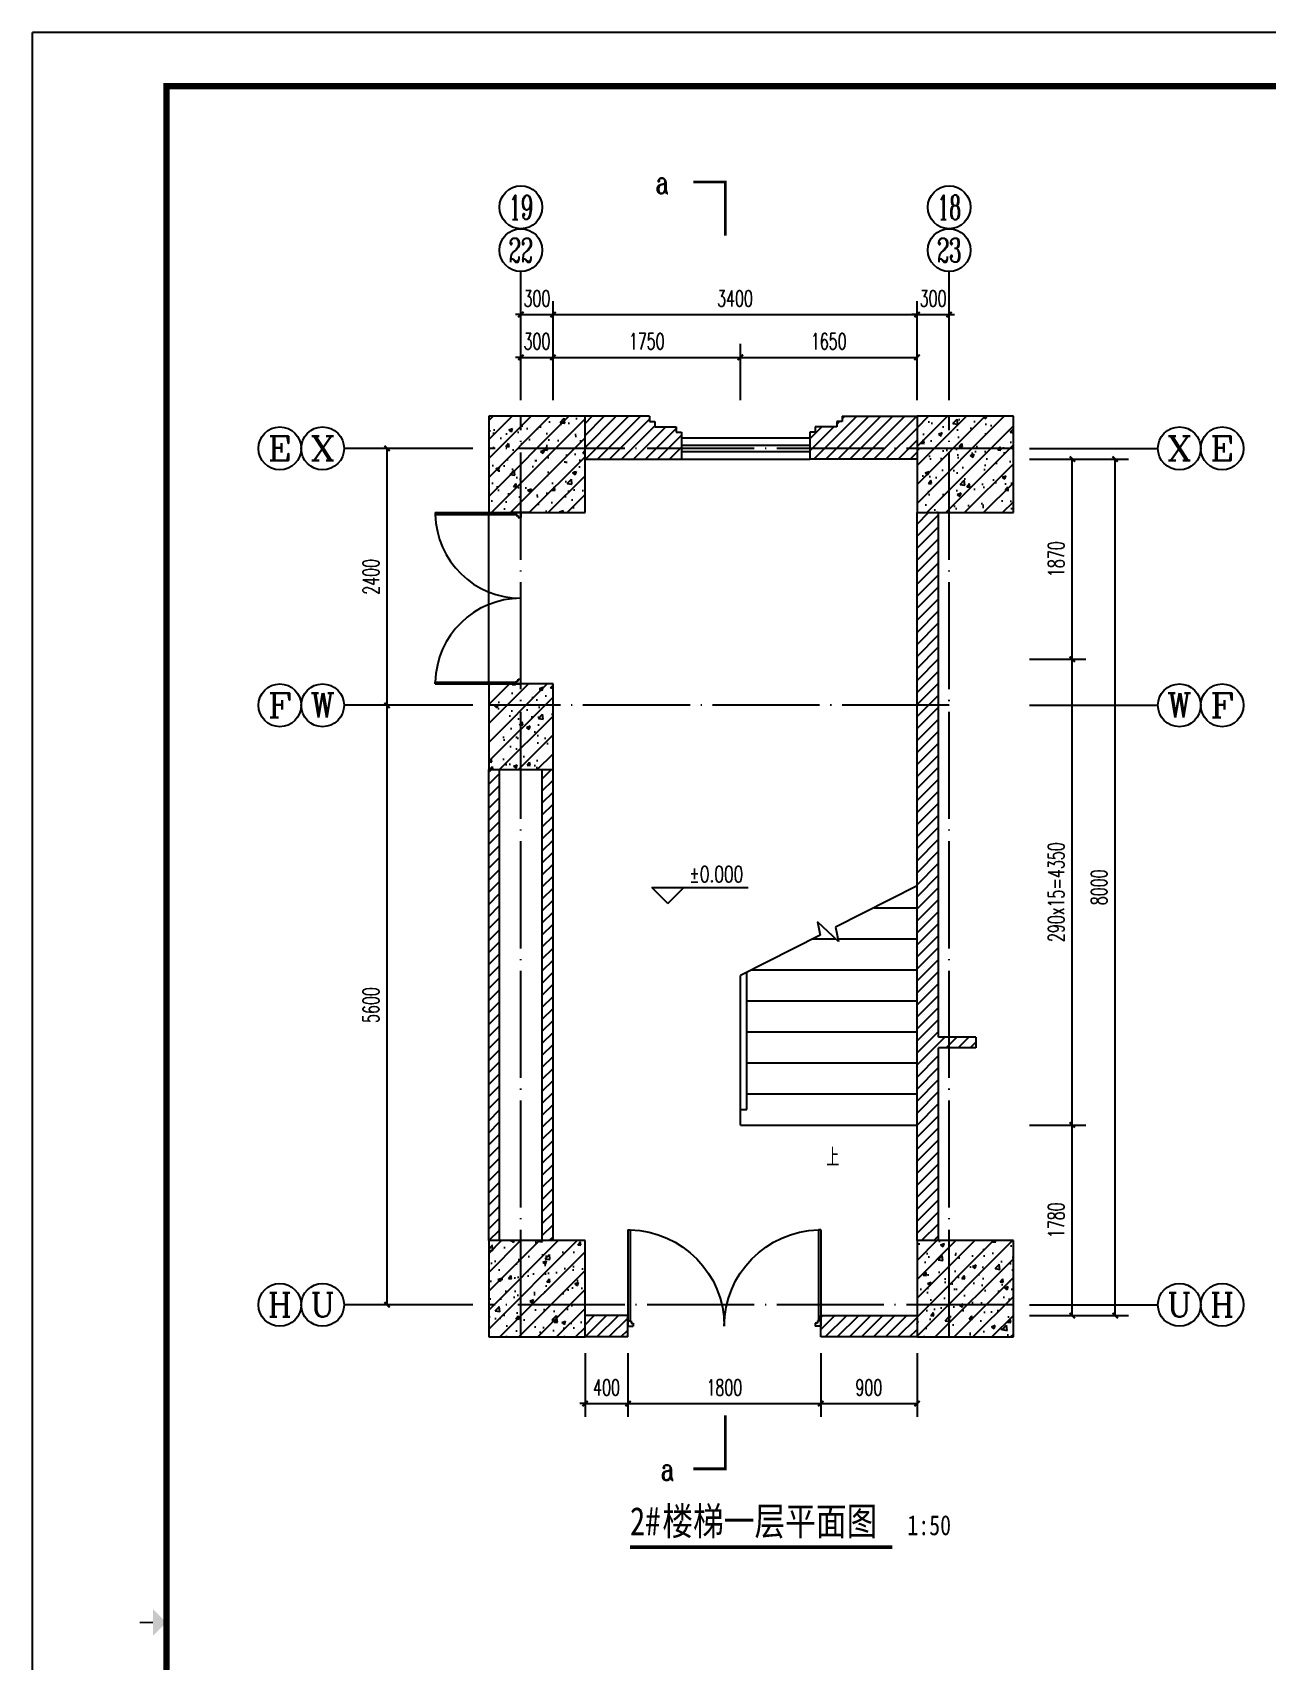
# Model space of a CAD drawing. Extents: x 307762 to 522490, y -326758 to -245675.
# Drawn here: x 369400 to 380924, y -260880 to -245675 of the extents above; entities that cross this region are included whole.
import ezdxf
from ezdxf.enums import TextEntityAlignment as Align

# ---------------------------------------------------------------- set-up
doc = ezdxf.new("R2010")
doc.units = 0
doc.header["$LTSCALE"] = 1000
doc.header["$MEASUREMENT"] = 0
doc.linetypes.add('DOTE', pattern=[2.42, 2, -0.2, 0.02, -0.2])
doc.layers.get('0').update_dxf_attribs({"linetype": 'CONTINUOUS'})
doc.layers.get('Defpoints').update_dxf_attribs({"color": 6, "linetype": 'CONTINUOUS'})
for name, color, linetype in [('A-墙线', 2, 'CONTINUOUS'), ('A-外窗', 145, 'CONTINUOUS'), ('A-门', 167, 'CONTINUOUS'), ('AXIS', 3, 'CONTINUOUS'), ('AXIS_TEXT', 7, 'CONTINUOUS'), ('COLUMN', 2, 'CONTINUOUS'), ('DIM_ELEV', 3, 'CONTINUOUS'), ('DIM_SYMB', 3, 'CONTINUOUS'), ('DOTE', 1, 'DOTE'), ('PUB_DIM', 3, 'CONTINUOUS'), ('PUB_HATCH', 250, 'CONTINUOUS'), ('PUB_TEXT', 7, 'CONTINUOUS'), ('STAIR', 4, 'CONTINUOUS'), ('图框', 85, 'CONTINUOUS')]:
    doc.layers.add(name, color=color, linetype=linetype)
doc.styles.add('_TCH_AXIS', font='COMPLEX', dxfattribs={"bigfont": 'GBCBIG'})
doc.styles.add('_TCH_DIM', font='SIMPLEX', dxfattribs={"bigfont": 'GBCBIG'})
doc.styles.add('_TCH_LABEL', font='COMPLEX', dxfattribs={"bigfont": 'GBCBIG'})
doc.styles.add('COMPLEX', font='COMPLEX')
doc.styles.add('DIM_FONT', font='SIMPLEX.shx', dxfattribs={"width": 0.65})
doc.styles.add('房间名称', font='simhei.ttf', dxfattribs={"width": 0.8})
doc.dimstyles.new('DIMN50', dxfattribs={"dimscale": 0.5, "dimtxt": 300, "dimasz": 100, "dimexe": 250, "dimexo": 300, "dimgap": 150, "dimtad": 1, "dimdec": 0, "dimzin": 0, "dimdsep": 46, "dimtxsty": 'DIM_FONT', "dimblk": 'ARCHTICK', "dimcen": 0.09, "dimclrt": 7, "dimazin": 2, "dimtfac": 1, "dimtdec": 0, "dimtix": 1, "dimtmove": 2, "dimatfit": 3, "dimfxl": 0, "dimtolj": 1, "dimtzin": 0, "dimarcsym": 0})
pattern_1 = [(45, (0, 0), (-88.388348, 88.388348), []), (50, (0, 0), (358.6301, -31.37607), [37.5, -412.5]), (355, (0, 0), (-69.37567, 376.09607), [30, -330]), (100.4514, (29.9, -2.6), (289.2547, 344.71977), [31.8701, -350.57106]), (46.1842, (0, 100), (533.62052, -82.7595), [56.25, -618.75]), (96.6356, (44.47, 93.1), (467.33135, 487.05894), [47.80514, -525.8565]), (351.1842, (0, 100), (467.331, 487.0593), [45, -495]), (21, (50, 75), (298.45353, -201.30945), [37.5, -412.5]), (326, (50, 75), (121.65767, 362.57502), [30, -330]), (71.4514, (74.87, 58.22), (420.11131, 161.26525), [31.8701, -350.57106]), (37.5, (0, 0), (6.079928, 166.446927), [0, -326, 0, -335, 0, -331.25]), (7.5, (0, 0), (131.53477, 197.205856), [0, -191, 0, -318.5, 0, -126.25]), (327.5, (-111.5, 0), (266.91122, -11.277436), [0, -125, 0, -390, 0, -517.5]), (317.5, (-161.5, 0), (291.59308, 50.05249), [0, -162.5, 0, -259, 0, -367.5])]

# ---------------------------------------------------------------- blocks, each defined once
blk = doc.blocks.new('m1800')
at = {"layer": 'A-墙线'}
for p, q in [((-900, -100), (-900, 100)), ((900, -100), (900, 100))]:
    blk.add_line(p, q, dxfattribs=at)
at = {"layer": 'A-门'}
for p, q in [((-900, 900), (-900, 0)), ((-900, 900), (-880, 900)), ((-880, 900), (-880, 50)), ((880, 900), (880, 50)), ((900, 900), (880, 900)), ((900, 900), (900, 0)), ((-900, 50), (-870, 50)), ((-900, 0), (-850, 0)), ((-870, 50), (-870, 30)), ((-870, 30), (-850, 30)), ((-850, 30), (-850, 0)), ((850, 30), (850, 0)), ((870, 30), (850, 30)), ((900, 0), (850, 0)), ((870, 50), (870, 30)), ((900, 50), (870, 50))]:
    blk.add_line(p, q, dxfattribs=at)
for centre, start, end in [((-900, 0), 0, 88.7267), ((900, 0), 91.2733, 180)]:
    blk.add_arc(centre, 900, start, end, dxfattribs=at)
blk = doc.blocks.new('TJAD_TK_A1')
at = {"layer": '图框'}
for p in [(1341.38, 950.45), (500.38, 356.45)]:
    blk.add_line(p, (500.38, 950.45), dxfattribs=at)
at = {"layer": '图框', "const_width": 1.2}
blk.add_lwpolyline([(1331.38, 940.45), (525.38, 940.45), (525.38, 366.45), (1331.38, 366.45)], close=True, dxfattribs=at)
at = {"layer": '图框', "const_width": 0.3}
blk.add_lwpolyline([(522.88, 653.45), (520.38, 653.45)], dxfattribs=at)
at = {"layer": '图框'}
blk.add_solid([(522.88, 650.95), (522.88, 655.95), (525.38, 653.45)], dxfattribs=at)
blk = doc.blocks.new('_ArchTick')
at = {"color": 0, "linetype": 'ByBlock', "const_width": 0.4}
blk.add_lwpolyline([(-0.5, -0.5), (0.5, 0.5)], dxfattribs=at)
blk = doc.blocks.new('*D297')
at = {"layer": 'Defpoints', "color": 0}
for p in [(374561, -257859), (374961, -257859), (374961, -258481)]:
    blk.add_point(p, dxfattribs=at)
at = {"layer": 'PUB_DIM', "color": 0, "lineweight": -2}
for p, q in [((374561, -258009), (374561, -258606)), ((374961, -258009), (374961, -258606)), ((374561, -258481), (374511, -258481)), ((374561, -258481), (374961, -258481)), ((374961, -258481), (375011, -258481))]:
    blk.add_line(p, q, dxfattribs=at)
at = {"layer": 'PUB_DIM', "color": 0, "lineweight": -2, "xscale": 50, "yscale": 50, "zscale": 50}
blk.add_blockref('_ArchTick', (374561, -258481), dxfattribs=at)
at = {"layer": 'PUB_DIM', "color": 0, "lineweight": -2, "xscale": 50, "yscale": 50, "zscale": 50, "rotation": 180}
blk.add_blockref('_ArchTick', (374961, -258481), dxfattribs=at)
at = {"layer": 'PUB_DIM', "color": 7, "insert": (374761, -258331), "char_height": 150, "attachment_point": 5, "style": 'DIM_FONT'}
blk.add_mtext('\\A1;400', dxfattribs=at)
blk = doc.blocks.new('*D298')
at = {"layer": 'Defpoints', "color": 0}
for p in [(374961, -257859), (376761, -257859), (376761, -258481)]:
    blk.add_point(p, dxfattribs=at)
at = {"layer": 'PUB_DIM', "color": 0, "lineweight": -2}
for p, q in [((374961, -258009), (374961, -258606)), ((376761, -258009), (376761, -258606)), ((374961, -258481), (376761, -258481))]:
    blk.add_line(p, q, dxfattribs=at)
at = {"layer": 'PUB_DIM', "color": 0, "lineweight": -2, "xscale": 50, "yscale": 50, "zscale": 50, "rotation": 180}
blk.add_blockref('_ArchTick', (374961, -258481), dxfattribs=at)
at = {"layer": 'PUB_DIM', "color": 0, "lineweight": -2, "xscale": 50, "yscale": 50, "zscale": 50}
blk.add_blockref('_ArchTick', (376761, -258481), dxfattribs=at)
at = {"layer": 'PUB_DIM', "color": 7, "insert": (375861, -258331), "char_height": 150, "attachment_point": 5, "style": 'DIM_FONT'}
blk.add_mtext('\\A1;1800', dxfattribs=at)
blk = doc.blocks.new('*D299')
at = {"layer": 'Defpoints', "color": 0}
for p in [(376761, -257859), (377661, -257859), (377661, -258481)]:
    blk.add_point(p, dxfattribs=at)
at = {"layer": 'PUB_DIM', "color": 0, "lineweight": -2}
for p, q in [((376761, -258009), (376761, -258606)), ((377661, -258009), (377661, -258606)), ((376761, -258481), (377661, -258481))]:
    blk.add_line(p, q, dxfattribs=at)
at = {"layer": 'PUB_DIM', "color": 0, "lineweight": -2, "xscale": 50, "yscale": 50, "zscale": 50, "rotation": 180}
blk.add_blockref('_ArchTick', (376761, -258481), dxfattribs=at)
at = {"layer": 'PUB_DIM', "color": 0, "lineweight": -2, "xscale": 50, "yscale": 50, "zscale": 50}
blk.add_blockref('_ArchTick', (377661, -258481), dxfattribs=at)
at = {"layer": 'PUB_DIM', "color": 7, "insert": (377211, -258331), "char_height": 150, "attachment_point": 5, "style": 'DIM_FONT'}
blk.add_mtext('\\A1;900', dxfattribs=at)
blk = doc.blocks.new('*D895')
at = {"layer": 'AXIS', "color": 0, "lineweight": -2}
for p, q in [((372833, -251959), (372586, -251959)), ((372711, -257559), (372711, -251959)), ((372833, -257559), (372586, -257559))]:
    blk.add_line(p, q, dxfattribs=at)
at = {"layer": 'Defpoints', "color": 0}
for p in [(372711, -251959), (372983, -251959), (372983, -257559)]:
    blk.add_point(p, dxfattribs=at)
at = {"layer": 'AXIS', "color": 0, "lineweight": -2, "xscale": 50, "yscale": 50, "zscale": 50}
for p, rotation in [((372711, -251959), 90), ((372711, -257559), 270)]:
    blk.add_blockref('_ArchTick', p, dxfattribs=dict(at, rotation=rotation))
at = {"layer": 'AXIS', "color": 7, "insert": (372561, -254759), "char_height": 150, "attachment_point": 5, "rotation": 90, "style": 'DIM_FONT'}
blk.add_mtext('\\A1;5600', dxfattribs=at)
blk = doc.blocks.new('*D896')
at = {"layer": 'AXIS', "color": 0, "lineweight": -2}
for p, q in [((372833, -249559), (372586, -249559)), ((372711, -251959), (372711, -249559)), ((372833, -251959), (372586, -251959))]:
    blk.add_line(p, q, dxfattribs=at)
at = {"layer": 'Defpoints', "color": 0}
for p in [(372711, -249559), (372983, -249559), (372983, -251959)]:
    blk.add_point(p, dxfattribs=at)
at = {"layer": 'AXIS', "color": 0, "lineweight": -2, "xscale": 50, "yscale": 50, "zscale": 50}
for p, rotation in [((372711, -249559), 90), ((372711, -251959), 270)]:
    blk.add_blockref('_ArchTick', p, dxfattribs=dict(at, rotation=rotation))
at = {"layer": 'AXIS', "color": 7, "insert": (372561, -250759), "char_height": 150, "attachment_point": 5, "rotation": 90, "style": 'DIM_FONT'}
blk.add_mtext('\\A1;2400', dxfattribs=at)
blk = doc.blocks.new('*D897')
at = {"layer": 'AXIS', "color": 0, "lineweight": -2}
for p, q in [((373961, -249109), (373961, -248584)), ((374261, -249109), (374261, -248584)), ((373961, -248709), (373911, -248709)), ((373961, -248709), (374261, -248709)), ((374261, -248709), (374311, -248709))]:
    blk.add_line(p, q, dxfattribs=at)
at = {"layer": 'Defpoints', "color": 0}
for p in [(374261, -248709), (373961, -249259), (374261, -249259)]:
    blk.add_point(p, dxfattribs=at)
at = {"layer": 'AXIS', "color": 0, "lineweight": -2, "xscale": 50, "yscale": 50, "zscale": 50}
blk.add_blockref('_ArchTick', (373961, -248709), dxfattribs=at)
at = {"layer": 'AXIS', "color": 0, "lineweight": -2, "xscale": 50, "yscale": 50, "zscale": 50, "rotation": 180}
blk.add_blockref('_ArchTick', (374261, -248709), dxfattribs=at)
at = {"layer": 'AXIS', "color": 7, "insert": (374111, -248559), "char_height": 150, "attachment_point": 5, "style": 'DIM_FONT'}
blk.add_mtext('\\A1;300', dxfattribs=at)
blk = doc.blocks.new('*D898')
at = {"layer": 'AXIS', "color": 0, "lineweight": -2}
for p, q in [((374261, -249109), (374261, -248584)), ((376011, -249109), (376011, -248584)), ((374261, -248709), (376011, -248709))]:
    blk.add_line(p, q, dxfattribs=at)
at = {"layer": 'Defpoints', "color": 0}
for p in [(376011, -248709), (374261, -249259), (376011, -249259)]:
    blk.add_point(p, dxfattribs=at)
at = {"layer": 'AXIS', "color": 0, "lineweight": -2, "xscale": 50, "yscale": 50, "zscale": 50, "rotation": 180}
blk.add_blockref('_ArchTick', (374261, -248709), dxfattribs=at)
at = {"layer": 'AXIS', "color": 0, "lineweight": -2, "xscale": 50, "yscale": 50, "zscale": 50}
blk.add_blockref('_ArchTick', (376011, -248709), dxfattribs=at)
at = {"layer": 'AXIS', "color": 7, "insert": (375136, -248559), "char_height": 150, "attachment_point": 5, "style": 'DIM_FONT'}
blk.add_mtext('\\A1;1750', dxfattribs=at)
blk = doc.blocks.new('*D899')
at = {"layer": 'AXIS', "color": 0, "lineweight": -2}
for p, q in [((376011, -249109), (376011, -248584)), ((377661, -249109), (377661, -248584)), ((376011, -248709), (377661, -248709))]:
    blk.add_line(p, q, dxfattribs=at)
at = {"layer": 'Defpoints', "color": 0}
for p in [(377661, -248709), (376011, -249259), (377661, -249259)]:
    blk.add_point(p, dxfattribs=at)
at = {"layer": 'AXIS', "color": 0, "lineweight": -2, "xscale": 50, "yscale": 50, "zscale": 50, "rotation": 180}
blk.add_blockref('_ArchTick', (376011, -248709), dxfattribs=at)
at = {"layer": 'AXIS', "color": 0, "lineweight": -2, "xscale": 50, "yscale": 50, "zscale": 50}
blk.add_blockref('_ArchTick', (377661, -248709), dxfattribs=at)
at = {"layer": 'AXIS', "color": 7, "insert": (376836, -248559), "char_height": 150, "attachment_point": 5, "style": 'DIM_FONT'}
blk.add_mtext('\\A1;1650', dxfattribs=at)
blk = doc.blocks.new('*D900')
at = {"layer": 'AXIS', "color": 0, "lineweight": -2}
for p, q in [((373961, -249109), (373961, -248184)), ((374261, -249109), (374261, -248184)), ((373961, -248309), (373911, -248309)), ((373961, -248309), (374261, -248309)), ((374261, -248309), (374311, -248309))]:
    blk.add_line(p, q, dxfattribs=at)
at = {"layer": 'Defpoints', "color": 0}
for p in [(374261, -248309), (373961, -249259), (374261, -249259)]:
    blk.add_point(p, dxfattribs=at)
at = {"layer": 'AXIS', "color": 0, "lineweight": -2, "xscale": 50, "yscale": 50, "zscale": 50}
blk.add_blockref('_ArchTick', (373961, -248309), dxfattribs=at)
at = {"layer": 'AXIS', "color": 0, "lineweight": -2, "xscale": 50, "yscale": 50, "zscale": 50, "rotation": 180}
blk.add_blockref('_ArchTick', (374261, -248309), dxfattribs=at)
at = {"layer": 'AXIS', "color": 7, "insert": (374111, -248159), "char_height": 150, "attachment_point": 5, "style": 'DIM_FONT'}
blk.add_mtext('\\A1;300', dxfattribs=at)
blk = doc.blocks.new('*D901')
at = {"layer": 'AXIS', "color": 0, "lineweight": -2}
for p, q in [((374261, -249109), (374261, -248184)), ((377661, -249109), (377661, -248184)), ((374261, -248309), (377661, -248309))]:
    blk.add_line(p, q, dxfattribs=at)
at = {"layer": 'Defpoints', "color": 0}
for p in [(377661, -248309), (374261, -249259), (377661, -249259)]:
    blk.add_point(p, dxfattribs=at)
at = {"layer": 'AXIS', "color": 0, "lineweight": -2, "xscale": 50, "yscale": 50, "zscale": 50, "rotation": 180}
blk.add_blockref('_ArchTick', (374261, -248309), dxfattribs=at)
at = {"layer": 'AXIS', "color": 0, "lineweight": -2, "xscale": 50, "yscale": 50, "zscale": 50}
blk.add_blockref('_ArchTick', (377661, -248309), dxfattribs=at)
at = {"layer": 'AXIS', "color": 7, "insert": (375961, -248159), "char_height": 150, "attachment_point": 5, "style": 'DIM_FONT'}
blk.add_mtext('\\A1;3400', dxfattribs=at)
blk = doc.blocks.new('*D902')
at = {"layer": 'AXIS', "color": 0, "lineweight": -2}
for p, q in [((377661, -249109), (377661, -248184)), ((377961, -249109), (377961, -248184)), ((377661, -248309), (377611, -248309)), ((377661, -248309), (377961, -248309)), ((377961, -248309), (378011, -248309))]:
    blk.add_line(p, q, dxfattribs=at)
at = {"layer": 'Defpoints', "color": 0}
for p in [(377961, -248309), (377661, -249259), (377961, -249259)]:
    blk.add_point(p, dxfattribs=at)
at = {"layer": 'AXIS', "color": 0, "lineweight": -2, "xscale": 50, "yscale": 50, "zscale": 50}
blk.add_blockref('_ArchTick', (377661, -248309), dxfattribs=at)
at = {"layer": 'AXIS', "color": 0, "lineweight": -2, "xscale": 50, "yscale": 50, "zscale": 50, "rotation": 180}
blk.add_blockref('_ArchTick', (377961, -248309), dxfattribs=at)
at = {"layer": 'AXIS', "color": 7, "insert": (377811, -248159), "char_height": 150, "attachment_point": 5, "style": 'DIM_FONT'}
blk.add_mtext('\\A1;300', dxfattribs=at)
blk = doc.blocks.new('*D903')
at = {"layer": 'AXIS', "color": 0, "lineweight": -2}
for p, q in [((378711, -255879), (379236, -255879)), ((379111, -257659), (379111, -255879)), ((378711, -257659), (379236, -257659))]:
    blk.add_line(p, q, dxfattribs=at)
at = {"layer": 'Defpoints', "color": 0}
for p in [(378561, -255879), (379111, -255879), (378561, -257659)]:
    blk.add_point(p, dxfattribs=at)
at = {"layer": 'AXIS', "color": 0, "lineweight": -2, "xscale": 50, "yscale": 50, "zscale": 50}
for p, rotation in [((379111, -255879), 90), ((379111, -257659), 270)]:
    blk.add_blockref('_ArchTick', p, dxfattribs=dict(at, rotation=rotation))
at = {"layer": 'AXIS', "color": 7, "insert": (378961, -256769), "char_height": 150, "attachment_point": 5, "rotation": 90, "style": 'DIM_FONT'}
blk.add_mtext('\\A1;1780', dxfattribs=at)
blk = doc.blocks.new('*D904')
at = {"layer": 'AXIS', "color": 0, "lineweight": -2}
for p, q in [((378711, -251529), (379236, -251529)), ((379111, -255879), (379111, -251529)), ((378711, -255879), (379236, -255879))]:
    blk.add_line(p, q, dxfattribs=at)
at = {"layer": 'Defpoints', "color": 0}
for p in [(378561, -251529), (379111, -251529), (378561, -255879)]:
    blk.add_point(p, dxfattribs=at)
at = {"layer": 'AXIS', "color": 0, "lineweight": -2, "xscale": 50, "yscale": 50, "zscale": 50}
for p, rotation in [((379111, -251529), 90), ((379111, -255879), 270)]:
    blk.add_blockref('_ArchTick', p, dxfattribs=dict(at, rotation=rotation))
at = {"layer": 'AXIS', "color": 7, "insert": (378961, -253704), "char_height": 150, "attachment_point": 5, "rotation": 90, "style": 'DIM_FONT'}
blk.add_mtext('\\A1;290x15=4350', dxfattribs=at)
blk = doc.blocks.new('*D905')
at = {"layer": 'AXIS', "color": 0, "lineweight": -2}
for p, q in [((378711, -249659), (379236, -249659)), ((379111, -251529), (379111, -249659)), ((378711, -251529), (379236, -251529))]:
    blk.add_line(p, q, dxfattribs=at)
at = {"layer": 'Defpoints', "color": 0}
for p in [(378561, -249659), (379111, -249659), (378561, -251529)]:
    blk.add_point(p, dxfattribs=at)
at = {"layer": 'AXIS', "color": 0, "lineweight": -2, "xscale": 50, "yscale": 50, "zscale": 50}
for p, rotation in [((379111, -249659), 90), ((379111, -251529), 270)]:
    blk.add_blockref('_ArchTick', p, dxfattribs=dict(at, rotation=rotation))
at = {"layer": 'AXIS', "color": 7, "insert": (378961, -250594), "char_height": 150, "attachment_point": 5, "rotation": 90, "style": 'DIM_FONT'}
blk.add_mtext('\\A1;1870', dxfattribs=at)
blk = doc.blocks.new('*D906')
at = {"layer": 'AXIS', "color": 0, "lineweight": -2}
for p, q in [((378711, -249659), (379636, -249659)), ((379511, -257659), (379511, -249659)), ((378711, -257659), (379636, -257659))]:
    blk.add_line(p, q, dxfattribs=at)
at = {"layer": 'Defpoints', "color": 0}
for p in [(378561, -249659), (379511, -249659), (378561, -257659)]:
    blk.add_point(p, dxfattribs=at)
at = {"layer": 'AXIS', "color": 0, "lineweight": -2, "xscale": 50, "yscale": 50, "zscale": 50}
for p, rotation in [((379511, -249659), 90), ((379511, -257659), 270)]:
    blk.add_blockref('_ArchTick', p, dxfattribs=dict(at, rotation=rotation))
at = {"layer": 'AXIS', "color": 7, "insert": (379361, -253659), "char_height": 150, "attachment_point": 5, "rotation": 90, "style": 'DIM_FONT'}
blk.add_mtext('\\A1;8000', dxfattribs=at)
blk = doc.blocks.new('_AXISO')
blk.add_circle((0, 0), 0.5)
at = {"layer": 'AXIS_TEXT', "style": 'COMPLEX', "width": 1.041667}
blk.add_attdef('A', text='', height=0.56, dxfattribs=at).set_placement((-0.25, -0.28), (0.25, -0.28), align=Align.FIT)

msp = doc.modelspace()

# ---------------------------------------------------------------- hatches: boundary and pattern name
at = {"layer": 'PUB_HATCH'}
h = msp.add_hatch(dxfattribs=at)
h.set_pattern_fill('ANSI31', color=256, scale=50, style=0)
h.set_pattern_definition([(45, (373661.04, -257859), (-56.1266, 56.1266), [])])
h.paths.add_polyline_path([(373761, -252559), (373661, -252559), (373661, -256959), (373761, -256959)])
h.paths.add_polyline_path([(374261, -252559), (374161, -252559), (374161, -256959), (374261, -256959)])
h.paths.add_polyline_path([(374961, -257659), (374561, -257659), (374561, -257859), (374961, -257859)])
h.paths.add_polyline_path([(377661, -257659), (376761, -257659), (376761, -257759), (376761, -257859), (377661, -257859)])
h.paths.add_polyline_path([(377661, -249259), (376961, -249259), (376961, -249309), (376911, -249309), (376911, -249359), (376711, -249359), (376711, -249409), (376661, -249409), (376661, -249659), (377661, -249659)])
h.paths.add_polyline_path([(375461, -249409), (375411, -249409), (375411, -249359), (375211, -249359), (375211, -249309), (375161, -249309), (375161, -249259), (374561, -249259), (374561, -249659), (375461, -249659)])
h.paths.add_polyline_path([(377661, -250159), (377861, -250159), (377861, -256959), (377661, -256959)])
h.paths.add_polyline_path([(377861, -255059), (378211, -255059), (378211, -255159), (377861, -255159)])
h = msp.add_hatch(dxfattribs=at)
h.set_pattern_fill('钢筋混凝土', color=256, scale=50, style=0)
h.set_pattern_definition(pattern_1)
h.paths.add_polyline_path([(373661, -250159), (374561, -250159), (374561, -249259), (373661, -249259)])
h = msp.add_hatch(dxfattribs=at)
h.set_pattern_fill('钢筋混凝土', color=256, scale=50, style=0)
h.set_pattern_definition(pattern_1)
h.paths.add_polyline_path([(377661, -250159), (378561, -250159), (378561, -249259), (377661, -249259)])
h = msp.add_hatch(dxfattribs=at)
h.set_pattern_fill('钢筋混凝土', color=256, scale=50, style=0)
h.set_pattern_definition(pattern_1)
h.paths.add_polyline_path([(373661, -252559), (374261, -252559), (374261, -251759), (373661, -251759)])
h = msp.add_hatch(dxfattribs=at)
h.set_pattern_fill('钢筋混凝土', color=256, scale=50, style=0)
h.set_pattern_definition(pattern_1)
h.paths.add_polyline_path([(373661, -257859), (374561, -257859), (374561, -256959), (373661, -256959)])
h = msp.add_hatch(dxfattribs=at)
h.set_pattern_fill('钢筋混凝土', color=256, scale=50, style=0)
h.set_pattern_definition(pattern_1)
h.paths.add_polyline_path([(377661, -257859), (378561, -257859), (378561, -256959), (377661, -256959)])

# ---------------------------------------------------------------- linework, layer by layer
at = {"layer": 'A-墙线'}
for p, q in [((375161, -249259), (374561, -249259)), ((375161, -249259), (375161, -249309)), ((375161, -249309), (375211, -249309)), ((375211, -249309), (375211, -249359)), ((375211, -249359), (375411, -249359)), ((375411, -249359), (375411, -249409)), ((376711, -249359), (376711, -249409)), ((376911, -249359), (376711, -249359)), ((376911, -249309), (376911, -249359)), ((376961, -249309), (376911, -249309)), ((376961, -249259), (376961, -249309)), ((376961, -249259), (377661, -249259)), ((375411, -249409), (375461, -249409)), ((375461, -249409), (375461, -249659)), ((376711, -249409), (376661, -249409)), ((376661, -249409), (376661, -249659)), ((374561, -249659), (375461, -249659)), ((377661, -249659), (376661, -249659)), ((377661, -256959), (377661, -250159)), ((377861, -255059), (377861, -250159)), ((373661, -256959), (373661, -252559)), ((373761, -256959), (373761, -252559)), ((374161, -256959), (374161, -252559)), ((374261, -256959), (374261, -252559)), ((378211, -255059), (377861, -255059)), ((378211, -255159), (377861, -255159)), ((377861, -256959), (377861, -255159)), ((374961, -257659), (374561, -257659)), ((376761, -257659), (377661, -257659)), ((374961, -257859), (374561, -257859)), ((377661, -257859), (376761, -257859))]:
    msp.add_line(p, q, dxfattribs=at)
at = {"layer": 'A-外窗'}
for p, q in [((375461, -249459), (376661, -249459)), ((375461, -249529), (376661, -249529)), ((375461, -249589), (376661, -249589)), ((375461, -249659), (376661, -249659))]:
    msp.add_line(p, q, dxfattribs=at)
at = {"layer": 'A-门'}
msp.add_line((373661, -251759), (373661, -250159), dxfattribs=at)
at = {"layer": 'AXIS'}
for p, q in [((373961, -247507.3), (373961, -247507.3)), ((377961, -247507.3), (377961, -247507.3)), ((373961, -249109), (373961, -247907.3)), ((377961, -249109), (377961, -247907.3)), ((371909.3, -249559), (371909.3, -249559)), ((373511, -249559), (372309.3, -249559)), ((378711, -249559), (379911, -249559)), ((380311, -249559), (380311, -249559)), ((371909.3, -251959), (371909.3, -251959)), ((373511, -251959), (372309.3, -251959)), ((378711, -251959), (379911, -251959)), ((380311, -251959), (380311, -251959)), ((371909.3, -257559), (371909.3, -257559)), ((373511, -257559), (372309.3, -257559)), ((378711, -257559), (379911, -257559)), ((380311, -257559), (380311, -257559))]:
    msp.add_line(p, q, dxfattribs=at)
at = {"layer": 'COLUMN'}
for p, q in [((374561, -249259), (373661, -249259)), ((373661, -249259), (373661, -250159)), ((374561, -250159), (374561, -249259)), ((378561, -249259), (377661, -249259)), ((377661, -249259), (377661, -250159)), ((378561, -250159), (378561, -249259)), ((373661, -250159), (374561, -250159)), ((377661, -250159), (378561, -250159)), ((374261, -251759), (373661, -251759)), ((373661, -251759), (373661, -252559)), ((374261, -252559), (374261, -251759)), ((373661, -252559), (374261, -252559)), ((374561, -256959), (373661, -256959)), ((373661, -256959), (373661, -257859)), ((374561, -257859), (374561, -256959)), ((378561, -256959), (377661, -256959)), ((377661, -256959), (377661, -257859)), ((378561, -257859), (378561, -256959)), ((373661, -257859), (374561, -257859)), ((377661, -257859), (378561, -257859))]:
    msp.add_line(p, q, dxfattribs=at)
at = {"layer": 'Defpoints'}
msp.add_line((378211, -255059), (378211, -255159), dxfattribs=at)
at = {"layer": 'DIM_ELEV'}
for p, q in [((375333.6, -253810.5), (375183.6, -253660.5)), ((375183.6, -253660.5), (376083.6, -253660.5)), ((375333.6, -253810.5), (375483.6, -253660.5))]:
    msp.add_line(p, q, dxfattribs=at)
at = {"layer": 'DIM_SYMB'}
for points, const_width in [([(375570.9, -247072.1), (375870.9, -247072.1), (375870.9, -247572.1)], 25), ([(375870.9, -258590.4), (375870.9, -259090.4), (375570.9, -259090.4)], 25), ([(374979.5, -259821.9), (377430.1, -259821.9)], 35)]:
    msp.add_lwpolyline(points, dxfattribs=dict(at, const_width=const_width))
msp.add_lwpolyline([(376866, -255879, 0, 0, 0), (376866, -254289, 40, 0, 0), (376866, -254139, 0, 0, 0)], format="xyseb", dxfattribs=at)
at = {"layer": 'DOTE', "ltscale": 0.5}
for p, q in [((373961, -257859), (373961, -249259)), ((377961, -257859), (377961, -249259)), ((378561, -249559), (373661, -249559)), ((377961, -251959), (373661, -251959)), ((378561, -257559), (373661, -257559))]:
    msp.add_line(p, q, dxfattribs=at)
at = {"layer": 'PUB_HATCH', "color": 1}
msp.add_lwpolyline([(406949.9, -246175.1), (370649.9, -246175.1), (370649.9, -274875.1), (406949.9, -274875.1)], close=True, dxfattribs=at)
at = {"layer": 'STAIR'}
for p, q in [((377661, -253645.3), (376898.3, -254032.5)), ((377661, -255879), (377661, -253645.3)), ((377259.8, -253849), (377661, -253849)), ((376926.2, -254164.6), (376729.8, -253980.8)), ((376729.8, -253980.8), (376755.9, -254104.8)), ((376898.3, -254032.5), (376926.2, -254164.6)), ((376755.9, -254104.8), (376011, -254482.9)), ((376688.5, -254139), (376898.9, -254139)), ((376920.8, -254139), (377661, -254139)), ((376011, -255734), (376011, -254482.9)), ((376011, -255734), (376011, -254482.9)), ((376071, -255734), (376071, -254452.5)), ((376117.3, -254429), (377661, -254429)), ((376071, -254719), (377661, -254719)), ((376071, -255009), (377661, -255009)), ((376071, -255299), (377661, -255299)), ((376071, -255589), (377661, -255589)), ((376011, -255879), (376011, -255734)), ((376011, -255734), (376071, -255734)), ((376011, -255879), (377661, -255879))]:
    msp.add_line(p, q, dxfattribs=at)

# ---------------------------------------------------------------- block references
at = {"layer": 'A-门', "xscale": 0.8888874584808946, "yscale": 0.8888874584808946, "zscale": 0.8888874583541028, "rotation": 90}
msp.add_blockref('m1800', (373961, -250959), dxfattribs=at)
at = {"layer": 'A-门', "xscale": -1}
msp.add_blockref('m1800', (375861, -257759), dxfattribs=at)
at = {"layer": 'AXIS'}
ref = msp.add_blockref('_AXISO', (373961, -247307.3), dxfattribs=dict(at, xscale=400, yscale=400, zscale=400))
ref.add_attrib('A', '19', dxfattribs={"layer": 'AXIS_TEXT', "height": 226.27, "style": '_TCH_AXIS', "width": 0.724138}).set_placement((373847.9, -247420.4), (374074.2, -247420.4), align=Align.FIT)
ref = msp.add_blockref('_AXISO', (377961, -247307.3), dxfattribs=dict(at, xscale=400, yscale=400, zscale=400))
ref.add_attrib('A', '18', dxfattribs={"layer": 'AXIS_TEXT', "height": 226.27, "style": '_TCH_AXIS', "width": 0.724138}).set_placement((377847.9, -247420.4), (378074.2, -247420.4), align=Align.FIT)
ref = msp.add_blockref('_AXISO', (373961, -247707.3), dxfattribs=dict(at, xscale=400, yscale=400, zscale=400))
ref.add_attrib('A', '22', dxfattribs={"layer": 'AXIS_TEXT', "height": 226.27, "style": '_TCH_AXIS', "width": 0.617647}).set_placement((373847.9, -247820.4), (374074.2, -247820.4), align=Align.FIT)
ref = msp.add_blockref('_AXISO', (377961, -247707.3), dxfattribs=dict(at, xscale=400, yscale=400, zscale=400))
ref.add_attrib('A', '23', dxfattribs={"layer": 'AXIS_TEXT', "height": 226.27, "style": '_TCH_AXIS', "width": 0.617647}).set_placement((377847.9, -247820.4), (378074.2, -247820.4), align=Align.FIT)
ref = msp.add_blockref('_AXISO', (371709.3, -249559), dxfattribs=dict(at, xscale=400, yscale=400, zscale=400))
ref.add_attrib('A', 'E', dxfattribs={"layer": 'AXIS_TEXT', "height": 226.3, "style": '_TCH_AXIS', "width": 1.3125}).set_placement((371596.1, -249672.1), (371822.4, -249672.1), align=Align.FIT)
ref = msp.add_blockref('_AXISO', (372109.3, -249559), dxfattribs=dict(at, xscale=400, yscale=400, zscale=400))
ref.add_attrib('A', 'X', dxfattribs={"layer": 'AXIS_TEXT', "height": 226.3, "style": '_TCH_AXIS', "width": 1.166667}).set_placement((371996.1, -249672.1), (372222.4, -249672.1), align=Align.FIT)
ref = msp.add_blockref('_AXISO', (380111, -249559), dxfattribs=dict(at, xscale=400, yscale=400, zscale=400))
ref.add_attrib('A', 'X', dxfattribs={"layer": 'AXIS_TEXT', "height": 226.3, "style": '_TCH_AXIS', "width": 1.166667}).set_placement((379997.9, -249672.1), (380224.2, -249672.1), align=Align.FIT)
ref = msp.add_blockref('_AXISO', (380511, -249559), dxfattribs=dict(at, xscale=400, yscale=400, zscale=400))
ref.add_attrib('A', 'E', dxfattribs={"layer": 'AXIS_TEXT', "height": 226.3, "style": '_TCH_AXIS', "width": 1.3125}).set_placement((380397.9, -249672.1), (380624.2, -249672.1), align=Align.FIT)
ref = msp.add_blockref('_AXISO', (371709.3, -251959), dxfattribs=dict(at, xscale=400, yscale=400, zscale=400))
ref.add_attrib('A', 'F', dxfattribs={"layer": 'AXIS_TEXT', "height": 226.3, "style": '_TCH_AXIS', "width": 1.3125}).set_placement((371596.1, -252072.1), (371822.4, -252072.1), align=Align.FIT)
ref = msp.add_blockref('_AXISO', (372109.3, -251959), dxfattribs=dict(at, xscale=400, yscale=400, zscale=400))
ref.add_attrib('A', 'W', dxfattribs={"layer": 'AXIS_TEXT', "height": 226.3, "style": '_TCH_AXIS', "width": 0.954545}).set_placement((371996.1, -252072.1), (372222.4, -252072.1), align=Align.FIT)
ref = msp.add_blockref('_AXISO', (380111, -251959), dxfattribs=dict(at, xscale=400, yscale=400, zscale=400))
ref.add_attrib('A', 'W', dxfattribs={"layer": 'AXIS_TEXT', "height": 226.3, "style": '_TCH_AXIS', "width": 0.954545}).set_placement((379997.9, -252072.1), (380224.2, -252072.1), align=Align.FIT)
ref = msp.add_blockref('_AXISO', (380511, -251959), dxfattribs=dict(at, xscale=400, yscale=400, zscale=400))
ref.add_attrib('A', 'F', dxfattribs={"layer": 'AXIS_TEXT', "height": 226.3, "style": '_TCH_AXIS', "width": 1.3125}).set_placement((380397.9, -252072.1), (380624.2, -252072.1), align=Align.FIT)
ref = msp.add_blockref('_AXISO', (371709.3, -257559), dxfattribs=dict(at, xscale=400, yscale=400, zscale=400))
ref.add_attrib('A', 'H', dxfattribs={"layer": 'AXIS_TEXT', "height": 226.3, "style": '_TCH_AXIS', "width": 1.05}).set_placement((371596.1, -257672.1), (371822.4, -257672.1), align=Align.FIT)
ref = msp.add_blockref('_AXISO', (372109.3, -257559), dxfattribs=dict(at, xscale=400, yscale=400, zscale=400))
ref.add_attrib('A', 'U', dxfattribs={"layer": 'AXIS_TEXT', "height": 226.3, "style": '_TCH_AXIS', "width": 1.05}).set_placement((371996.1, -257672.1), (372222.4, -257672.1), align=Align.FIT)
ref = msp.add_blockref('_AXISO', (380111, -257559), dxfattribs=dict(at, xscale=400, yscale=400, zscale=400))
ref.add_attrib('A', 'U', dxfattribs={"layer": 'AXIS_TEXT', "height": 226.3, "style": '_TCH_AXIS', "width": 1.05}).set_placement((379997.9, -257672.1), (380224.2, -257672.1), align=Align.FIT)
ref = msp.add_blockref('_AXISO', (380511, -257559), dxfattribs=dict(at, xscale=400, yscale=400, zscale=400))
ref.add_attrib('A', 'H', dxfattribs={"layer": 'AXIS_TEXT', "height": 226.3, "style": '_TCH_AXIS', "width": 1.05}).set_placement((380397.9, -257672.1), (380624.2, -257672.1), align=Align.FIT)
at = {"layer": '图框', "xscale": 50, "yscale": 50, "zscale": 50}
msp.add_blockref('TJAD_TK_A1', (344380.9, -293197.5), dxfattribs=at)

# ---------------------------------------------------------------- texts
at = {"layer": 'PUB_TEXT'}
for s, height, style, width, p in [('a', 212.5, '_TCH_LABEL', 0.705882, (375219, -247178.3)), ('%%P0.000', 148.75, '_TCH_DIM', 0.705882, (375533.6, -253610.5)), ('a', 212.5, '_TCH_LABEL', 0.705882, (375267.4, -259196.7)), ('2#', 262.87, '房间名称', 0.8, (374979.5, -259710.5)), ('楼梯一层平面图', 262.87, '房间名称', 0.8, (375282, -259710.5)), ('1:50', 187.76, '房间名称', 0.8, (377570.1, -259710.5))]:
    msp.add_text(s, height=height, dxfattribs=dict(at, style=style, width=width)).set_placement(p)
at = {"layer": 'PUB_TEXT', "style": '_TCH_DIM'}
msp.add_text('上', height=168.8, dxfattribs=at).set_placement((376813.9, -256264))

# ---------------------------------------------------------------- dimensions: what is measured, and where the dimension line sits
at = {"layer": 'AXIS'}
for p1, p2, distance, picture, middle in [((373961, -249259), (374261, -249259), 950, '*D900', (374111, -248159)), ((374261, -249259), (377661, -249259), 950, '*D901', (375961, -248159)), ((377661, -249259), (377961, -249259), 950, '*D902', (377811, -248159)), ((373961, -249259), (374261, -249259), 550, '*D897', (374111, -248559)), ((374261, -249259), (376011, -249259), 550, '*D898', (375136, -248559)), ((376011, -249259), (377661, -249259), 550, '*D899', (376836, -248559)), ((372982.5, -251959), (372982.5, -249559), 271.5, '*D896', (372561, -250759)), ((378561, -251529), (378561, -249659), -550, '*D905', (378961, -250594)), ((378561, -257659), (378561, -249659), -950, '*D906', (379361, -253659)), ((372982.5, -257559), (372982.5, -251959), 271.5, '*D895', (372561, -254759)), ((378561, -257659), (378561, -255879), -550, '*D903', (378961, -256769))]:
    dim = msp.add_aligned_dim(p1=p1, p2=p2, distance=distance, dimstyle='DIMN50', dxfattribs=at)
    dim.commit()
    dim.dimension.update_dxf_attribs({"geometry": picture, "text_midpoint": middle})
dim = msp.add_aligned_dim(p1=(378561, -255879), p2=(378561, -251529), distance=-550, text='290x15=4350', dimstyle='DIMN50', dxfattribs=at)
dim.commit()
dim.dimension.update_dxf_attribs({"geometry": '*D904', "text_midpoint": (378961, -253704)})
at = {"layer": 'PUB_DIM'}
for p1, p2, picture, middle in [((374561, -257859), (374961, -257859), '*D297', (374761, -258331)), ((374961, -257859), (376761, -257859), '*D298', (375861, -258331)), ((376761, -257859), (377661, -257859), '*D299', (377211, -258331))]:
    dim = msp.add_aligned_dim(p1=p1, p2=p2, distance=-622, dimstyle='DIMN50', dxfattribs=at)
    dim.commit()
    dim.dimension.update_dxf_attribs({"geometry": picture, "text_midpoint": middle})

doc.saveas('drawing.dxf')
